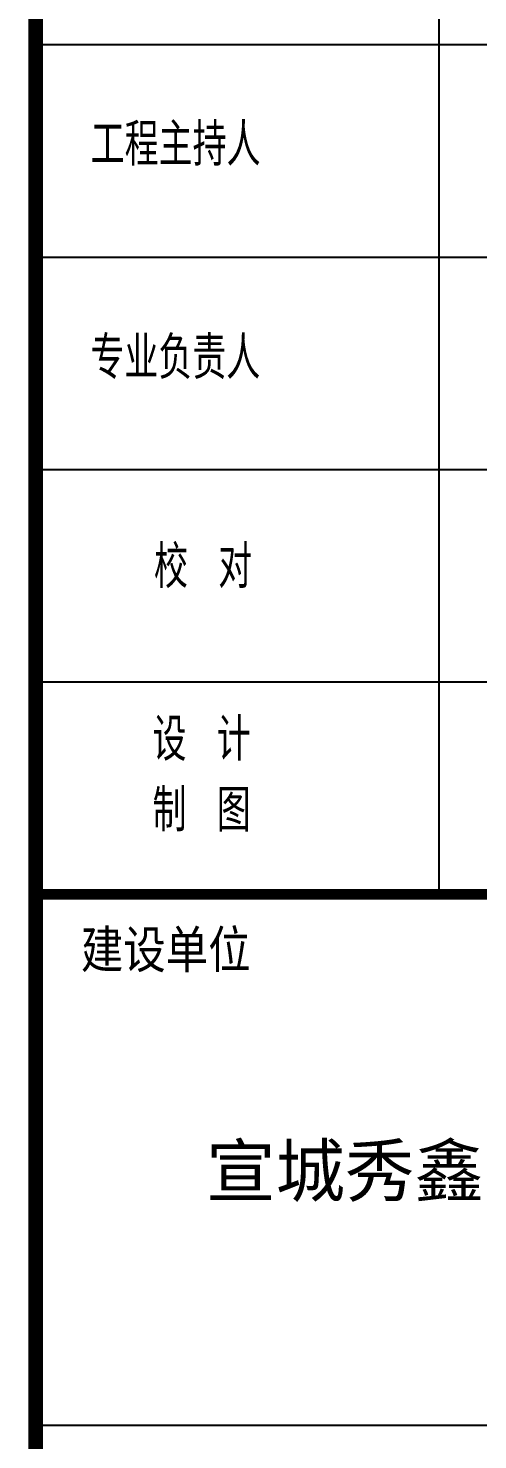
# Model space of a CAD drawing. Extents: x -21908402 to 2681150, y 88493 to 5079726.
# Drawn here: x 1742500 to 1744746, y 293519 to 300567 of the extents above; entities that cross this region are included whole.
import ezdxf

# ---------------------------------------------------------------- set-up
doc = ezdxf.new("R2010")
doc.units = 0
doc.header["$LTSCALE"] = 1000
for name, color, linetype in [('1', 140, 'Continuous'), ('PP-PM-TK', 7, 'Continuous'), ('PUB_TEXT', 7, 'Continuous'), ('PUB_TITLE', 4, 'Continuous')]:
    doc.layers.add(name, color=color, linetype=linetype)
doc.styles.add('-黑体', font='simhei.ttf', dxfattribs={"width": 0.8})
doc.styles.add('TQ', font='txt.shx', dxfattribs={"width": 0.8, "bigfont": 'hztxt.shx'})

# ---------------------------------------------------------------- blocks, each defined once
blk = doc.blocks.new('tk')
at = {"layer": '1'}
blk.add_line((1742537.1, 356591.5), (1748370.6, 356591.5), dxfattribs=at)
at = {"layer": 'PP-PM-TK', "color": 4}
for points, const_width in [([(1742537.1, 401992.7), (1742537.1, 341992.7)], 74.2), ([(1742537.1, 359243.1), (1748370.6, 359243.1)], 21.2)]:
    blk.add_lwpolyline(points, dxfattribs=dict(at, const_width=const_width))
at = {"layer": 'PUB_TITLE', "color": 4}
for p, q in [((1744552.2, 359243.1), (1744552.2, 366667.7)), ((1742537.1, 363485.7), (1748370.6, 363485.7)), ((1742537.1, 362425.1), (1748370.6, 362425.1)), ((1742537.1, 361364.4), (1748370.6, 361364.4)), ((1742537.1, 360303.8), (1748370.6, 360303.8)), ((1742537.1, 359243.1), (1748370.6, 359243.1))]:
    blk.add_line(p, q, dxfattribs=at)
at = {"layer": 'PUB_TITLE', "color": 4, "lineweight": 40, "const_width": 53}
blk.add_lwpolyline([(1742537.1, 359243.1), (1748370.6, 359243.1)], dxfattribs=at)
at = {"layer": 'PUB_TEXT', "color": 2, "style": 'TQ'}
blk.add_text('建设单位', height=212.13, dxfattribs=at).set_placement((1742762.7, 358853.6))
at = {"layer": 'PUB_TEXT', "color": 2, "char_height": 212.13, "width": 1781.712, "attachment_point": 1, "style": 'TQ'}
for s, insert in [('工程主持人', (1742811.9, 363092.8)), ('专业负责人', (1742810.8, 362028)), ('校 对', (1743127.9, 360984.1)), ('设 计 \\P制 图', (1743120.8, 360121.9))]:
    blk.add_mtext(s, dxfattribs=dict(at, insert=insert))
at = {"layer": 'PUB_TITLE', "color": 255, "style": '-黑体'}
blk.add_text('宣城秀鑫家居有限公司', height=254.56, dxfattribs=at).set_placement((1743387.9, 357734.9))

msp = doc.modelspace()

# ---------------------------------------------------------------- block references
msp.add_blockref('tk', (0, -63000))

doc.saveas('drawing.dxf')
